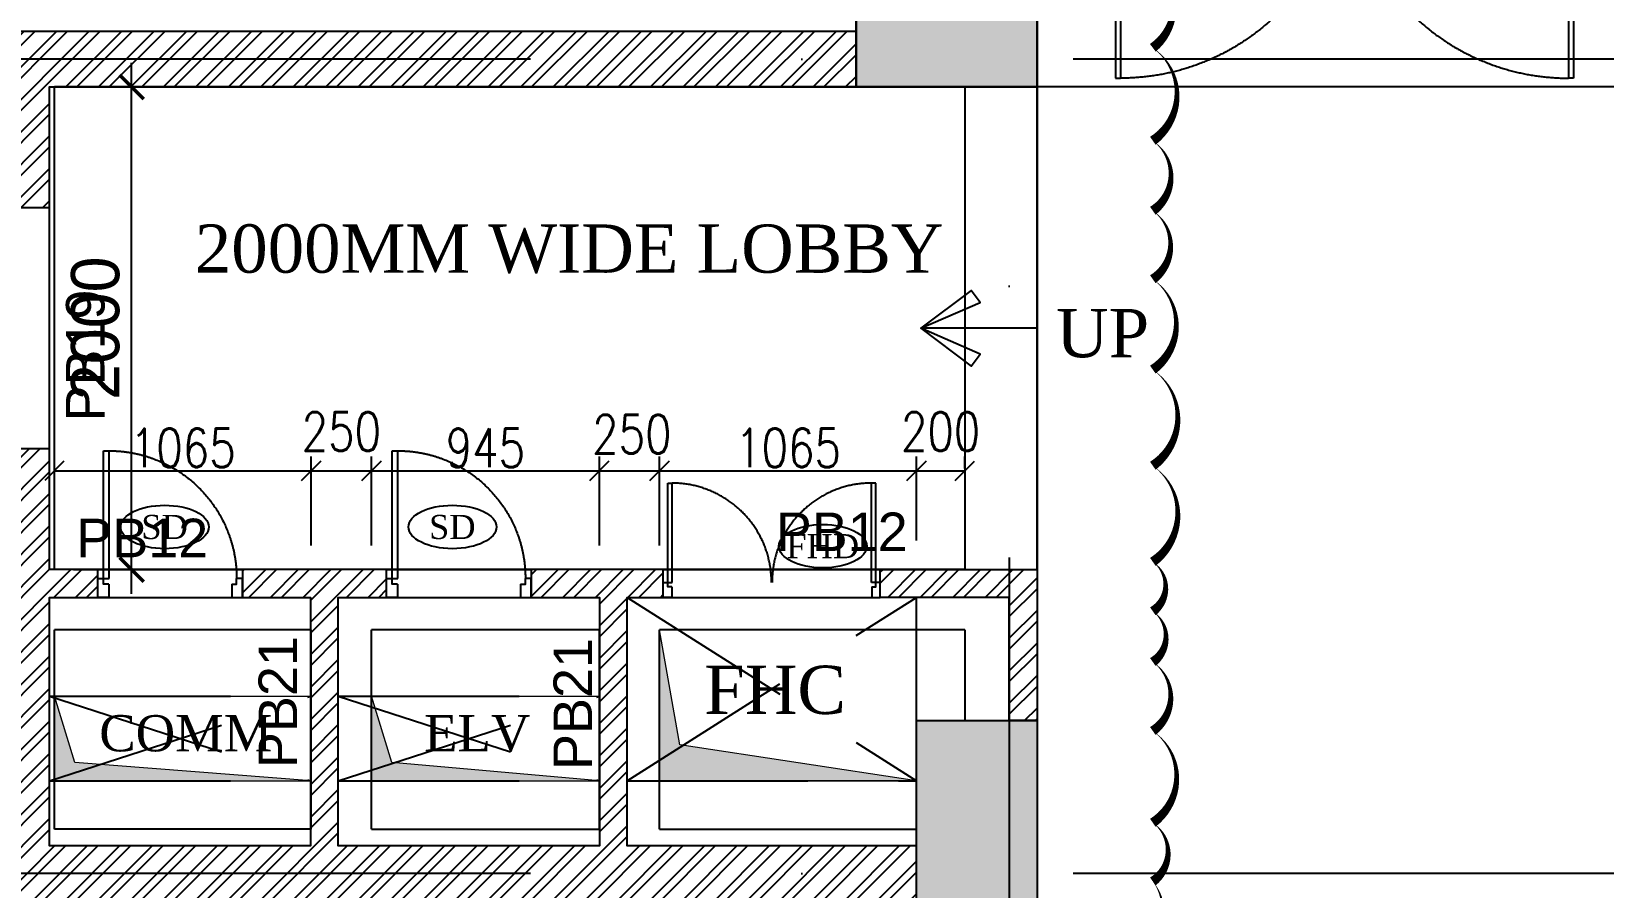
# Model space of a CAD drawing. Header units: millimetres. Extents: x 423806 to 486881, y 1786979 to 1831529.
# Drawn here: x 435061 to 441580, y 1807860 to 1811408 of the extents above; entities that cross this region are included whole.
import ezdxf

# ---------------------------------------------------------------- set-up
doc = ezdxf.new("R2010")
doc.units = ezdxf.units.MM
doc.header["$LTSCALE"] = 150
doc.header["$PDSIZE"] = 0.01
for name, pattern in [('240122--R0_INST_ FLOOR PLANS XREF$0$HIDDEN', [0.375, 0.25, -0.125]), ('DASHDOT', [1, 0.5, -0.25, 0, -0.25]), ('DASHDOTX2', [2, 1, -0.5, 0, -0.5]), ('HIDDEN', [0.375, 0.25, -0.125])]:
    doc.linetypes.add(name, pattern=pattern)
doc.layers.get('0').update_dxf_attribs({"lineweight": 13})
for name, color, linetype in [('AD-COLUMNS', 41, 'Continuous'), ('AD-D&W TAG', 4, 'Continuous'), ('AD-DIM_CHECK', 7, 'Continuous'), ('AD-DOORS', 3, 'Continuous'), ('AD-GLASS', 140, 'Continuous'), ('AD-GRID', 251, 'DASHDOTX2'), ('AD-HATCH_LIGHT', 8, 'Continuous'), ('AD-SILL', 252, 'Continuous'), ('AD-STAIRCASE', 1, 'Continuous'), ('AD-WALL', 7, 'Continuous'), ('AD-WALL HATCH', 252, 'Continuous'), ('PLINES', 4, 'Continuous'), ('Revisions', 2, 'Continuous')]:
    doc.layers.add(name, color=color, linetype=linetype)
for name, color, linetype, lineweight in [('AD-REFERENCE LINE', 253, 'Continuous', 25), ('AD-TEXT', 7, 'Continuous', 25), ('BEAMS', 53, 'Continuous', 25), ('COL', 141, 'Continuous', 25), ('DIM', 7, 'Continuous', 13), ('filling', 254, 'Continuous', 0), ('GRID', 8, 'DASHDOT', 9), ('OPEN', 8, 'Continuous', 5), ('TEXT', 7, 'Continuous', 13)]:
    doc.layers.add(name, color=color, linetype=linetype, lineweight=lineweight)
doc.styles.add('240122--R0_INST_ FLOOR PLANS XREF$0$Scale M 200', font='times.ttf', dxfattribs={"height": 200})
doc.styles.add('Arial', font='arial.ttf')
doc.styles.add('RS', font='romans.shx', dxfattribs={"width": 0.8})
doc.dimstyles.new('D100', dxfattribs={"dimtxt": 160, "dimasz": 80, "dimexe": 60, "dimexo": 50, "dimgap": 15, "dimtad": 1, "dimdec": 0, "dimzin": 0, "dimdsep": 46, "dimtxsty": 'RS', "dimblk": 'OBLIQUE', "dimcen": 1, "dimclrd": 33, "dimclre": 33, "dimclrt": 7, "dimadec": 0, "dimazin": 0, "dimtfac": 1, "dimtdec": 0, "dimtmove": 2, "dimatfit": 3, "dimfxl": 125, "dimtolj": 1, "dimtzin": 0, "dimarcsym": 1})
doc.dimstyles.new('Scale 100', dxfattribs={"dimtxt": 200, "dimasz": 100, "dimexe": 100, "dimexo": 100, "dimgap": 50, "dimtad": 1, "dimdec": 0, "dimrnd": 5, "dimzin": 0, "dimdsep": 46, "dimtxsty": 'Standard', "dimblk": 'ARCHTICK', "dimcen": 0, "dimdle": 100, "dimclrd": 252, "dimclre": 252, "dimclrt": 256, "dimadec": 0, "dimazin": 0, "dimtfac": 1, "dimtdec": 0, "dimtofl": 0, "dimtmove": 1, "dimatfit": 3, "dimfxl": 0.18, "dimtolj": 1, "dimtzin": 0, "dimarcsym": 0})

# ---------------------------------------------------------------- blocks, each defined once
blk = doc.blocks.new('_Oblique')
at = {"color": 0, "linetype": 'ByBlock', "lineweight": -2}
blk.add_line((-0.5, -0.5), (0.5, 0.5), dxfattribs=at)
blk = doc.blocks.new('*D142')
at = {"layer": 'Defpoints', "color": 0, "transparency": 16777216}
for p in [(436221.1, 1809587.2), (436221.1, 1809227.9), (435156.1, 1809177.9)]:
    blk.add_point(p, dxfattribs=at)
at = {"layer": 'DIM', "color": 33, "lineweight": -2, "transparency": 16777216}
for p, q in [((435156.1, 1809227.9), (435156.1, 1809647.2)), ((436221.1, 1809277.9), (436221.1, 1809647.2)), ((435156.1, 1809587.2), (436221.1, 1809587.2))]:
    blk.add_line(p, q, dxfattribs=at)
at = {"layer": 'DIM', "color": 33, "lineweight": -2, "transparency": 16777216, "xscale": 80, "yscale": 80, "zscale": 80, "rotation": 180}
blk.add_blockref('_Oblique', (435156.1, 1809587.2), dxfattribs=at)
at = {"layer": 'DIM', "color": 33, "lineweight": -2, "transparency": 16777216, "xscale": 80, "yscale": 80, "zscale": 80}
blk.add_blockref('_Oblique', (436221.1, 1809587.2), dxfattribs=at)
at = {"layer": 'DIM', "color": 7, "transparency": 16777216, "insert": (435688.6, 1809682.2), "char_height": 160, "attachment_point": 5, "style": 'RS'}
blk.add_mtext('\\A1;1065', dxfattribs=at)
blk = doc.blocks.new('*D143')
at = {"layer": 'Defpoints', "color": 0, "transparency": 16777216}
for p in [(436471.1, 1809587.2), (436221.1, 1809227.9), (436471.1, 1809227.9)]:
    blk.add_point(p, dxfattribs=at)
at = {"layer": 'DIM', "color": 33, "lineweight": -2, "transparency": 16777216}
for p, q in [((436221.1, 1809277.9), (436221.1, 1809647.2)), ((436471.1, 1809277.9), (436471.1, 1809647.2)), ((436221.1, 1809587.2), (436471.1, 1809587.2))]:
    blk.add_line(p, q, dxfattribs=at)
at = {"layer": 'DIM', "color": 33, "lineweight": -2, "transparency": 16777216, "xscale": 80, "yscale": 80, "zscale": 80, "rotation": 180}
blk.add_blockref('_Oblique', (436221.1, 1809587.2), dxfattribs=at)
at = {"layer": 'DIM', "color": 33, "lineweight": -2, "transparency": 16777216, "xscale": 80, "yscale": 80, "zscale": 80}
blk.add_blockref('_Oblique', (436471.1, 1809587.2), dxfattribs=at)
at = {"layer": 'DIM', "color": 7, "transparency": 16777216, "insert": (436346.1, 1809749.7), "char_height": 160, "attachment_point": 5, "style": 'RS'}
blk.add_mtext('\\A1;250', dxfattribs=at)
blk = doc.blocks.new('*D144')
at = {"layer": 'Defpoints', "color": 0, "transparency": 16777216}
for p in [(437416.1, 1809587.2), (436471.1, 1809227.9), (437416.1, 1809227.9)]:
    blk.add_point(p, dxfattribs=at)
at = {"layer": 'DIM', "color": 33, "lineweight": -2, "transparency": 16777216}
for p, q in [((436471.1, 1809277.9), (436471.1, 1809647.2)), ((437416.1, 1809277.9), (437416.1, 1809647.2)), ((436471.1, 1809587.2), (437416.1, 1809587.2))]:
    blk.add_line(p, q, dxfattribs=at)
at = {"layer": 'DIM', "color": 33, "lineweight": -2, "transparency": 16777216, "xscale": 80, "yscale": 80, "zscale": 80, "rotation": 180}
blk.add_blockref('_Oblique', (436471.1, 1809587.2), dxfattribs=at)
at = {"layer": 'DIM', "color": 33, "lineweight": -2, "transparency": 16777216, "xscale": 80, "yscale": 80, "zscale": 80}
blk.add_blockref('_Oblique', (437416.1, 1809587.2), dxfattribs=at)
at = {"layer": 'DIM', "color": 7, "transparency": 16777216, "insert": (436943.6, 1809682.2), "char_height": 160, "attachment_point": 5, "style": 'RS'}
blk.add_mtext('\\A1;945', dxfattribs=at)
blk = doc.blocks.new('*D145')
at = {"layer": 'Defpoints', "color": 0, "transparency": 16777216}
for p in [(437666.1, 1809587.2), (437416.1, 1809227.9), (437666.1, 1809227.9)]:
    blk.add_point(p, dxfattribs=at)
at = {"layer": 'DIM', "color": 33, "lineweight": -2, "transparency": 16777216}
for p, q in [((437416.1, 1809277.9), (437416.1, 1809647.2)), ((437666.1, 1809277.9), (437666.1, 1809647.2)), ((437416.1, 1809587.2), (437666.1, 1809587.2))]:
    blk.add_line(p, q, dxfattribs=at)
at = {"layer": 'DIM', "color": 33, "lineweight": -2, "transparency": 16777216, "xscale": 80, "yscale": 80, "zscale": 80, "rotation": 180}
blk.add_blockref('_Oblique', (437416.1, 1809587.2), dxfattribs=at)
at = {"layer": 'DIM', "color": 33, "lineweight": -2, "transparency": 16777216, "xscale": 80, "yscale": 80, "zscale": 80}
blk.add_blockref('_Oblique', (437666.1, 1809587.2), dxfattribs=at)
at = {"layer": 'DIM', "color": 7, "transparency": 16777216, "insert": (437550.8, 1809739), "char_height": 160, "attachment_point": 5, "style": 'RS'}
blk.add_mtext('\\A1;250', dxfattribs=at)
blk = doc.blocks.new('*D146')
at = {"layer": 'Defpoints', "color": 0, "transparency": 16777216}
for p in [(438731.1, 1809587.2), (437666.1, 1809227.9), (438731.1, 1809248.2)]:
    blk.add_point(p, dxfattribs=at)
at = {"layer": 'DIM', "color": 33, "lineweight": -2, "transparency": 16777216}
for p, q in [((437666.1, 1809277.9), (437666.1, 1809647.2)), ((438731.1, 1809298.2), (438731.1, 1809647.2)), ((437666.1, 1809587.2), (438731.1, 1809587.2))]:
    blk.add_line(p, q, dxfattribs=at)
at = {"layer": 'DIM', "color": 33, "lineweight": -2, "transparency": 16777216, "xscale": 80, "yscale": 80, "zscale": 80, "rotation": 180}
blk.add_blockref('_Oblique', (437666.1, 1809587.2), dxfattribs=at)
at = {"layer": 'DIM', "color": 33, "lineweight": -2, "transparency": 16777216, "xscale": 80, "yscale": 80, "zscale": 80}
blk.add_blockref('_Oblique', (438731.1, 1809587.2), dxfattribs=at)
at = {"layer": 'DIM', "color": 7, "transparency": 16777216, "insert": (438198.6, 1809682.2), "char_height": 160, "attachment_point": 5, "style": 'RS'}
blk.add_mtext('\\A1;1065', dxfattribs=at)
blk = doc.blocks.new('A$Ce04e376f')
at = {"layer": 'filling'}
h = blk.add_hatch(color=254, dxfattribs=at)
h.dxf.hatch_style = 1
h.paths.add_polyline_path([(16675, -29250), (16675, -30000), (16075, -30000), (16075, -29250)])
h.paths.add_polyline_path([(19500.2, -29250), (20000.2, -29250), (20000.2, -30000), (19500.2, -30000)])
h.paths.add_polyline_path([(0, -29250), (500, -29250), (500, -30000), (0, -30000)])
h.paths.add_polyline_path([(15975, -19500), (16575, -19500), (16575, -20250), (15975, -20250)])
h.paths.add_polyline_path([(19500, -19500), (20000, -19500), (20000, -20250), (19500, -20250)])
h.paths.add_polyline_path([(6600, -15675), (7100, -15675), (7100, -16425), (6600, -16425)])
h.paths.add_polyline_path([(6350, -13050), (6350, -12550), (7100, -12550), (7100, -13050)])
h.paths.add_polyline_path([(10625, -13050), (10625, -12550), (11375, -12550), (11375, -13050)])
h.paths.add_polyline_path([(16075, -12300), (16575, -12300), (16575, -13050), (16075, -13050)])
h.paths.add_polyline_path([(19500, -12300), (20000, -12300), (20000, -13050), (19500, -13050)])
h.paths.add_polyline_path([(0, -6500), (500, -6500), (500, -7250), (0, -7250)])
h.paths.add_polyline_path([(6600, -6500), (7100, -6500), (7100, -7250), (6600, -7250)])
h.paths.add_polyline_path([(10625, -6500.4), (11375, -6500.4), (11375, -7250.4), (10625, -7250.4)])
h.paths.add_polyline_path([(19250, -6500), (20000, -6500), (20000, -7250), (19250, -7250)])
h.paths.add_polyline_path([(16020, -750), (16020, 0), (16770, 0), (16770, -750)])
h.paths.add_polyline_path([(19250, -500), (19250, 0), (20000, 0), (20000, -500)])
h.paths.add_polyline_path([(10625, -500.4), (10625, -0.4), (11375, -0.4), (11375, -500.4)])
h.paths.add_polyline_path([(6350.2, -500), (6350.2, 0), (7100.2, 0), (7100.2, -500)])
at = {"layer": 'COL'}
for points in [[(6350, -13050), (6350, -12550), (7100, -12550), (7100, -13050), (6350, -13050)], [(6600, -15675), (7100, -15675), (7100, -16425), (6600, -16425), (6600, -15675)]]:
    blk.add_lwpolyline(points, dxfattribs=at)
blk = doc.blocks.new('*D275')
at = {"layer": 'Defpoints', "color": 0, "transparency": 16777216}
for p in [(438931.2, 1809587.2), (438931.2, 1809547.2), (438731.1, 1809505)]:
    blk.add_point(p, dxfattribs=at)
at = {"layer": 'DIM', "color": 33, "lineweight": -2, "transparency": 16777216}
for p, q in [((438731.1, 1809555), (438731.1, 1809647.2)), ((438931.2, 1809597.2), (438931.2, 1809647.2)), ((438731.1, 1809587.2), (438931.2, 1809587.2))]:
    blk.add_line(p, q, dxfattribs=at)
at = {"layer": 'DIM', "color": 33, "lineweight": -2, "transparency": 16777216, "xscale": 80, "yscale": 80, "zscale": 80, "rotation": 180}
blk.add_blockref('_Oblique', (438731.1, 1809587.2), dxfattribs=at)
at = {"layer": 'DIM', "color": 33, "lineweight": -2, "transparency": 16777216, "xscale": 80, "yscale": 80, "zscale": 80}
blk.add_blockref('_Oblique', (438931.2, 1809587.2), dxfattribs=at)
at = {"layer": 'DIM', "color": 7, "transparency": 16777216, "insert": (438831.2, 1809749.7), "char_height": 160, "attachment_point": 5, "style": 'RS'}
blk.add_mtext('\\A1;200', dxfattribs=at)
blk = doc.blocks.new('_ArchTick')
at = {"color": 0, "linetype": 'ByBlock', "const_width": 0.15}
blk.add_lwpolyline([(-0.5, -0.5), (0.5, 0.5)], dxfattribs=at)
blk = doc.blocks.new('*D334')
at = {"layer": 'AD-DIM_CHECK', "color": 252, "lineweight": -2, "transparency": 16777216}
for p, q in [((435476.7, 1809077.9), (435476.7, 1811277.9)), ((435236.1, 1811177.9), (435576.7, 1811177.9)), ((435236.1, 1809177.9), (435576.7, 1809177.9))]:
    blk.add_line(p, q, dxfattribs=at)
at = {"layer": 'Defpoints', "color": 0, "transparency": 16777216}
for p in [(435136.1, 1811177.9), (435476.7, 1811177.9), (435136.1, 1809177.9)]:
    blk.add_point(p, dxfattribs=at)
at = {"layer": 'AD-DIM_CHECK', "color": 252, "lineweight": -2, "transparency": 16777216, "xscale": 100, "yscale": 100, "zscale": 100}
for p, rotation in [((435476.7, 1811177.9), 90), ((435476.7, 1809177.9), 270)]:
    blk.add_blockref('_ArchTick', p, dxfattribs=dict(at, rotation=rotation))
at = {"layer": 'AD-DIM_CHECK', "transparency": 16777216, "insert": (435326.7, 1810177.9), "char_height": 200, "attachment_point": 5, "rotation": 90}
blk.add_mtext('\\A1;2000', dxfattribs=at)
blk = doc.blocks.new('A$C46e40b4a')
at = {"layer": 'AD-GLASS'}
for p, q in [((0, 0), (0, 928.5)), ((0, 928.5), (21.5, 928.5)), ((21.5, 0), (21.5, 928.5)), ((0, 0), (21.5, 0))]:
    blk.add_line(p, q, dxfattribs=at)
at = {"layer": 'AD-GLASS', "linetype": '240122--R0_INST_ FLOOR PLANS XREF$0$HIDDEN', "ltscale": 450}
blk.add_arc((21.5, 0), 928.5, 0, 90.00868, dxfattribs=at)
blk = doc.blocks.new('A$C35c67b2a')
at = {"layer": 'AD-SILL'}
for points in [[(0, 0), (50, 0), (50, 115), (0, 115)], [(2000, 0), (1950, 0), (1950, 115), (2000, 115)]]:
    blk.add_lwpolyline(points, close=True, dxfattribs=at)
blk.add_blockref('A$C46e40b4a', (50, 0))
at = {"xscale": -1}
blk.add_blockref('A$C46e40b4a', (1950, 0), dxfattribs=at)
blk = doc.blocks.new('A$C891cd8af')
at = {"layer": 'AD-DOORS'}
for p, q in [((-47.3, 78.7), (-47.3, 607.3)), ((-23.6, 607.3), (-47.3, 607.3)), ((-23.6, 55.1), (-23.6, 607.3)), ((-23.6, 78.7), (-47.3, 78.7))]:
    blk.add_line(p, q, dxfattribs=at)
for points in [[(-600, 78.7), (-575.8, 78.7)], [(-556.1, 55.1), (-556.1, 0), (-600, 0), (-600, 78.7)], [(-556.1, 55.1), (-575.8, 55.1), (-575.8, 78.7)], [(-45.3, 55.1), (-45.3, 0), (0, 0), (0, 78.7)], [(-45.3, 55.1), (-23.6, 55.1), (-23.6, 78.7)], [(0, 78.7), (-23.6, 78.7)]]:
    blk.add_lwpolyline(points, dxfattribs=at)
at = {"layer": 'AD-DOORS', "linetype": '240122--R0_INST_ FLOOR PLANS XREF$0$HIDDEN', "ltscale": 350}
blk.add_arc((-47.3, 78.7), 528.5, 90, 180, dxfattribs=at)
blk = doc.blocks.new('A$Cb7150baa')
at = {"layer": 'AD-DOORS'}
for p, q in [((18.4, 43), (18.4, 473.4)), ((18.4, 473.4), (36.8, 473.4)), ((36.8, 61.4), (36.8, 473.4)), ((863.2, 61.4), (863.2, 473.4)), ((881.6, 473.4), (863.2, 473.4)), ((881.6, 43), (881.6, 473.4)), ((18.4, 61.4), (36.8, 61.4)), ((881.6, 61.4), (863.2, 61.4))]:
    blk.add_line(p, q, dxfattribs=at)
for points in [[(0, 61.4), (18.4, 61.4)], [(35.3, 43), (35.3, 0), (0, 0), (0, 61.4)], [(35.3, 43), (18.4, 43), (18.4, 61.4)], [(864.7, 43), (864.7, 0), (900, 0), (900, 61.4)], [(864.7, 43), (881.6, 43), (881.6, 61.4)], [(900, 61.4), (881.6, 61.4)]]:
    blk.add_lwpolyline(points, dxfattribs=at)
at = {"layer": 'AD-DOORS', "linetype": '240122--R0_INST_ FLOOR PLANS XREF$0$HIDDEN', "ltscale": 350}
for centre, start, end in [((36.8, 61.4), 360, 90), ((863.2, 61.4), 90, 180)]:
    blk.add_arc(centre, 412, start, end, dxfattribs=at)
blk = doc.blocks.new('A$Ca6bcd520')
at = {"layer": 'AD-D&W TAG'}
blk.add_ellipse((0, 0), major_axis=(-182.5, 0), ratio=0.493341, dxfattribs=at)
at = {"layer": 'AD-D&W TAG', "transparency": 33554687, "insert": (-135.6, 50.1), "char_height": 100, "width": 270.07, "attachment_point": 1, "style": '240122--R0_INST_ FLOOR PLANS XREF$0$Scale M 200'}
blk.add_mtext('\\A1;\\pxqc;SD', dxfattribs=at)
blk = doc.blocks.new('A$C89c1ef49')
at = {"layer": 'AD-D&W TAG'}
blk.add_ellipse((0, 0), major_axis=(-182.5, 0), ratio=0.493341, dxfattribs=at)
at = {"layer": 'AD-D&W TAG', "transparency": 33554687, "insert": (-135.6, 50.1), "char_height": 100, "width": 270.07, "attachment_point": 1, "style": '240122--R0_INST_ FLOOR PLANS XREF$0$Scale M 200'}
blk.add_mtext('\\A1;\\pxqc;FHD', dxfattribs=at)

msp = doc.modelspace()

# ---------------------------------------------------------------- hatches: boundary and pattern name
at = {"layer": 'AD-HATCH_LIGHT'}
h = msp.add_hatch(color=256, dxfattribs=at)
h.dxf.hatch_style = 1
h.paths.add_polyline_path([(438481.1, 1811677.9), (438481.1, 1811177.9), (439231.1, 1811177.9), (439231.1, 1811677.9)])
h = msp.add_hatch(color=256, dxfattribs=at)
h.dxf.hatch_style = 1
h.paths.add_polyline_path([(438731.1, 1808552.9), (439231.1, 1808552.9), (439231.1, 1807802.9), (438731.1, 1807802.9)])
at = {"layer": 'AD-WALL HATCH', "transparency": 33554687}
h = msp.add_hatch(dxfattribs=at)
h.set_pattern_fill('ANSI32', color=256, scale=10)
h.set_pattern_definition([(45, (415131.13, 1744227.9), (-67.35192, 67.35192), []), (45, (415176.03, 1744227.9), (-67.35192, 67.35192), [])])
h.paths.add_polyline_path([(451901.1, 1795527.9), (452131.1, 1795527.9), (452131.1, 1794977.9), (451291.8, 1794977.9), (451291.8, 1795207.9), (451901.1, 1795207.9)])
h.paths.add_polyline_path([(448321.1, 1811927.9), (448321.1, 1816977.9), (448206.1, 1816977.9), (448206.1, 1811927.9)])
h.paths.add_polyline_path([(439001.1, 1811677.9), (439231.1, 1811677.9), (439231.1, 1812027.9), (439506.1, 1812027.9), (439506.1, 1812257.9), (439001.1, 1812257.9)])
h.paths.add_polyline_path([(439001.1, 1823727.9), (439001.1, 1819327.9), (442501.1, 1819327.9), (442501.1, 1820182.9), (442271.1, 1820182.9), (442271.1, 1819557.9), (441071.1, 1819557.9), (441071.1, 1820157.9), (440956.1, 1820157.9), (440956.1, 1819557.9), (439231.1, 1819557.9), (439231.1, 1823727.9)])
h.paths.add_polyline_path([(441471.1, 1823997.9), (439831.3, 1823997.9), (439831.3, 1824227.9), (441471.1, 1824227.9)])
h.paths.add_polyline_path([(448706.1, 1799227.9), (448906.1, 1799227.9), (448906.1, 1799342.9), (448706.1, 1799342.9), (448706.1, 1802177.9), (448591.1, 1802177.9), (448591.1, 1794977.9), (449291.8, 1794977.9), (449291.8, 1795207.9), (448706.1, 1795207.9)])
h.paths.add_polyline_path([(452131.1, 1798527.9), (452131.1, 1803977.9), (451901.1, 1803977.9), (451901.1, 1799342.9), (450906.1, 1799342.9), (450906.1, 1799227.9), (451901.1, 1799227.9), (451901.1, 1798527.9)])
h.paths.add_polyline_path([(451901.1, 1811177.9), (452131.1, 1811177.9), (452131.1, 1810427.9), (451901.1, 1810427.9)])
h.paths.add_polyline_path([(451901.1, 1814372.9), (452131.1, 1814372.9), (452131.1, 1815397.9), (451901.1, 1815397.9)])
h.paths.add_polyline_path([(438581.1, 1809177.9), (439231.1, 1809177.9), (439231.1, 1808552.9), (439116.1, 1808552.9), (439116.1, 1809062.9), (438581.1, 1809062.9)])
h.paths.add_polyline_path([(446146.1, 1820752.9), (446146.1, 1819557.9), (446296.1, 1819557.9), (446296.1, 1819327.9), (446031.1, 1819327.9), (446031.1, 1820752.9), (445731.1, 1820752.9), (445731.1, 1820867.9), (446431.1, 1820867.9), (446431.1, 1821767.9), (444931.1, 1821767.9), (444931.1, 1820752.9), (444701.1, 1820752.9), (444701.1, 1821367.9), (444551.1, 1821367.9), (444551.1, 1821597.9), (444701.1, 1821597.9), (444701.1, 1823997.9), (444403.6, 1823997.9), (444403.6, 1824227.9), (446951.1, 1824227.9), (446951.1, 1823997.9), (444931.1, 1823997.9), (444931.1, 1821882.9), (446546.1, 1821882.9), (446546.1, 1820752.9)])
h.paths.add_polyline_path([(451901.1, 1812872.9), (452131.1, 1812872.9), (452131.1, 1811927.9), (451901.1, 1811927.9)])
h.paths.add_polyline_path([(448706.1, 1804727.9), (448906.1, 1804727.9), (448906.1, 1804497.9), (448706.1, 1804497.9)])
h.paths.add_polyline_path([(442871.1, 1801232.9), (442871.1, 1796107.9), (442756.1, 1796107.9), (442756.1, 1801232.9)])
h.paths.add_polyline_path([(450106.1, 1804497.9), (451631.1, 1804497.9), (451631.1, 1804727.9), (451231.1, 1804727.9), (451231.1, 1805065.4), (451001.1, 1805065.4), (451001.1, 1804727.9), (450106.1, 1804727.9)])
h.paths.add_polyline_path([(451901.1, 1809227.9), (452131.1, 1809227.9), (452131.1, 1807802.9), (451231.1, 1807802.9), (451231.1, 1807465.4), (451001.1, 1807465.4), (451001.1, 1808032.9), (451901.1, 1808032.9)])
h.paths.add_polyline_path([(436326.1, 1802997.9), (436326.1, 1803097.9), (436556.1, 1803097.9), (436556.1, 1802512.9), (436326.1, 1802512.9), (436326.1, 1802882.9), (432361.1, 1802882.9), (432361.1, 1800247.9), (432131.1, 1800247.9), (432131.1, 1803227.9), (432361.1, 1803227.9), (432361.1, 1802997.9), (434945.2, 1802997.9), (434945.2, 1803097.9), (435175.2, 1803097.9), (435175.2, 1802997.9)])
h.paths.add_polyline_path([(436326.1, 1794607.9), (436556.1, 1794607.9), (436556.1, 1794457.9), (436326.1, 1794457.9)])
h.paths.add_polyline_path([(448591.1, 1803977.9), (448706.1, 1803977.9), (448706.1, 1803377.9), (448591.1, 1803377.9)])
h.paths.add_polyline_path([(432131.1, 1807802.9), (432361.1, 1807802.9), (432361.1, 1806865.4), (432131.1, 1806865.4)])
h.paths.add_polyline_path([(443506.1, 1817727.9), (443706.1, 1817727.9), (443706.1, 1817497.9), (443506.1, 1817497.9)])
h.paths.add_polyline_path([(447296.1, 1819327.9), (448671.1, 1819327.9), (448671.1, 1818877.9), (448901.1, 1818877.9), (448901.1, 1823477.9), (448671.1, 1823477.9), (448671.1, 1821417.9), (447901.1, 1821417.9), (447901.1, 1821302.9), (448671.1, 1821302.9), (448671.1, 1819442.9), (447296.1, 1819442.9)])
h.paths.add_polyline_path([(443506.1, 1804727.9), (448106.1, 1804727.9), (448106.1, 1804612.9), (443506.1, 1804612.9)])
h.paths.add_polyline_path([(439231.1, 1804727.9), (442756.1, 1804727.9), (442756.1, 1804612.9), (439231.1, 1804612.9)])
h.paths.add_polyline_path([(445606.1, 1794457.9), (448206.1, 1794457.9), (448206.1, 1794227.9), (445606.1, 1794227.9)])
h.paths.add_polyline_path([(441306.1, 1794457.9), (442756.1, 1794457.9), (442756.1, 1794227.9), (441306.1, 1794227.9)])
h.paths.add_polyline_path([(438381.3, 1794457.9), (438481.3, 1794457.9), (438481.3, 1794227.9), (438381.3, 1794227.9)])
h.paths.add_polyline_path([(432131.1, 1796227.9), (432361.1, 1796227.9), (432361.1, 1794977.9), (432131.1, 1794977.9)])
h.paths.add_polyline_path([(432131.1, 1803827.9), (432361.1, 1803827.9), (432361.1, 1803977.9), (432131.1, 1803977.9)])
h.paths.add_polyline_path([(432131.1, 1805665.4), (432361.1, 1805665.4), (432361.1, 1804727.9), (432131.1, 1804727.9)])
h.paths.add_polyline_path([(451901.1, 1817727.9), (452131.1, 1817727.9), (452131.1, 1817877.9), (451901.1, 1817877.9)])
h.paths.add_polyline_path([(448901.1, 1817727.9), (448901.1, 1817497.9), (450316.1, 1817497.9), (450316.1, 1816747.9), (451901.1, 1816747.9), (451901.1, 1816597.9), (452131.1, 1816597.9), (452131.1, 1816977.9), (451901.1, 1816977.9), (451901.1, 1816862.9), (450431.1, 1816862.9), (450431.1, 1817497.9), (450481.1, 1817497.9), (450481.1, 1817727.9)])
h.paths.add_polyline_path([(448901.1, 1817727.9), (448901.1, 1817877.9), (448671.1, 1817877.9), (448671.1, 1817727.9)])
h.paths.add_polyline_path([(443503.7, 1811407.9), (448206.1, 1811407.9), (448206.1, 1811177.9), (443503.7, 1811177.9)])
h.paths.add_polyline_path([(448706.1, 1811407.9), (451631.1, 1811407.9), (451631.1, 1811177.9), (448706.1, 1811177.9)])
h.paths.add_polyline_path([(445206.1, 1817497.9), (448151.1, 1817497.9), (448151.1, 1817727.9), (445206.1, 1817727.9)])
h.paths.add_polyline_path([(448901.1, 1824227.9), (449541.1, 1824227.9), (449541.1, 1823997.9), (448901.1, 1823997.9)])
h.paths.add_polyline_path([(450741.1, 1823997.9), (451381.1, 1823997.9), (451381.1, 1824227.9), (450741.1, 1824227.9)])
h.paths.add_polyline_path([(452131.1, 1818877.9), (452131.1, 1823727.9), (451901.1, 1823727.9), (451901.1, 1818877.9)])
h.paths.add_polyline_path([(443803.6, 1824227.9), (443506.1, 1824227.9), (443506.1, 1823997.9), (443803.6, 1823997.9)])
h.paths.add_polyline_path([(442271.1, 1823997.9), (442071.1, 1823997.9), (442071.1, 1824227.9), (442756.1, 1824227.9), (442756.1, 1823997.9), (442501.1, 1823997.9), (442501.1, 1821597.9), (443351.1, 1821597.9), (443351.1, 1821482.9), (442501.1, 1821482.9), (442501.1, 1821182.9), (442271.1, 1821182.9)])
h.paths.add_polyline_path([(434181.3, 1794457.9), (432631.1, 1794457.9), (432631.1, 1794227.9), (434181.3, 1794227.9)])
h.paths.add_polyline_path([(432131.1, 1799047.9), (432361.1, 1799047.9), (432361.1, 1797727.9), (432131.1, 1797727.9)])
h.paths.add_polyline_path([(432631.1, 1824227.9), (434031.1, 1824227.9), (434031.1, 1823997.9), (432631.1, 1823997.9)])
h.paths.add_polyline_path([(439231.1, 1794227.9), (439231.1, 1794457.9), (439506.1, 1794457.9), (439506.1, 1794227.9)])
h.paths.add_polyline_path([(436581.3, 1794227.9), (436581.3, 1794457.9), (435981.3, 1794457.9), (435981.3, 1794227.9)])
h.paths.add_polyline_path([(443256.1, 1794227.9), (443806.1, 1794227.9), (443806.1, 1794457.9), (443256.1, 1794457.9)])
h.paths.add_polyline_path([(436556.1, 1801012.9), (436556.1, 1796107.9), (436441.1, 1796107.9), (436441.1, 1801012.9)])
h.paths.add_polyline_path([(441781.1, 1817727.9), (441781.1, 1812257.9), (441506.1, 1812257.9), (441506.1, 1812027.9), (441781.1, 1812027.9), (441781.1, 1811177.9), (442753.7, 1811177.9), (442753.7, 1811407.9), (442011.1, 1811407.9), (442011.1, 1817497.9), (442756.1, 1817497.9), (442756.1, 1817727.9)])
h.paths.add_polyline_path([(435175.2, 1804497.9), (436441.1, 1804497.9), (436441.1, 1803897.9), (436556.1, 1803897.9), (436556.1, 1804497.9), (438481.3, 1804497.9), (438481.3, 1804727.9), (432881.1, 1804727.9), (432881.1, 1804497.9), (435060.2, 1804497.9), (435060.2, 1803897.9), (435175.2, 1803897.9)])
h.paths.add_polyline_path([(435136.1, 1810677.9), (435136.1, 1811177.9), (438481.1, 1811177.9), (438481.1, 1811407.9), (432881.1, 1811407.9), (432881.1, 1811177.9), (434906.1, 1811177.9), (434906.1, 1810677.9)])
h.paths.add_polyline_path([(432581.1, 1808302.9), (432811.1, 1808302.9), (432811.1, 1811177.9), (432581.1, 1811177.9)])
h.paths.add_polyline_path([(437133.6, 1809062.9), (437416.1, 1809062.9), (437416.1, 1808032.9), (436333.6, 1808032.9), (436333.6, 1809062.9), (436533.6, 1809062.9), (436533.6, 1809177.9), (435936.1, 1809177.9), (435936.1, 1809062.9), (436218.6, 1809062.9), (436218.6, 1808032.9), (435136.1, 1808032.9), (435136.1, 1809062.9), (435336.1, 1809062.9), (435336.1, 1809177.9), (435136.1, 1809177.9), (435136.1, 1809677.9), (434906.1, 1809677.9), (434906.1, 1808032.9), (432881.1, 1808032.9), (432881.1, 1807802.9), (438731.1, 1807802.9), (438731.1, 1808032.9), (437531.1, 1808032.9), (437531.1, 1809062.9), (437681.1, 1809062.9), (437681.1, 1809177.9), (437133.6, 1809177.9)])
at = {"layer": 'OPEN'}
h = msp.add_hatch(color=254, dxfattribs=at)
h.dxf.hatch_style = 1
h.paths.add_polyline_path([(437666.1, 1808927.9), (437666.1, 1808302.9), (438731.1, 1808302.9), (437750.4, 1808451.6)])
h = msp.add_hatch(color=254, dxfattribs=at)
h.dxf.hatch_style = 1
h.paths.add_polyline_path([(435156.1, 1808652.9), (435156.1, 1808302.9), (436221.1, 1808302.9), (435240.4, 1808378)])
h = msp.add_hatch(color=254, dxfattribs=at)
h.dxf.hatch_style = 1
h.paths.add_polyline_path([(436471.1, 1808652.9), (436471.1, 1808302.9), (437416.1, 1808302.9), (436555.4, 1808378)])

# ---------------------------------------------------------------- linework, layer by layer
at = {"layer": 'AD-COLUMNS'}
for points in [[(438481.1, 1811677.9), (438481.1, 1811177.9), (439231.1, 1811177.9), (439231.1, 1811677.9), (438481.1, 1811677.9)], [(438731.1, 1808552.9), (439231.1, 1808552.9), (439231.1, 1807802.9), (438731.1, 1807802.9), (438731.1, 1808552.9)]]:
    msp.add_lwpolyline(points, dxfattribs=at)
at = {"layer": 'AD-GRID', "lineweight": 25, "ltscale": 15}
for p, q in [((439116.1, 1827227.9), (439116.1, 1792227.9)), ((455131.3, 1811292.9), (429131.1, 1811292.9)), ((455131.3, 1807917.9), (429131.1, 1807917.9))]:
    msp.add_line(p, q, dxfattribs=at)
at = {"layer": 'AD-REFERENCE LINE', "linetype": 'HIDDEN', "ltscale": 20}
for points in [[(437531.1, 1809062.9), (438731.1, 1808302.9)], [(437531.1, 1808302.9), (438731.1, 1809062.9)], [(438731.1, 1808552.9), (438731.1, 1809062.9)], [(435136.1, 1808652.9), (436218.6, 1808302.9)], [(435136.1, 1808302.9), (436218.6, 1808652.9)], [(435136.1, 1808652.9), (436218.6, 1808652.9)], [(436333.6, 1808652.9), (437416.1, 1808302.9)], [(436333.6, 1808302.9), (437416.1, 1808652.9)], [(436333.6, 1808652.9), (437416.1, 1808652.9)], [(435136.1, 1808302.9), (436218.6, 1808302.9)], [(436333.6, 1808302.9), (437416.1, 1808302.9)], [(437531.1, 1808302.9), (438731.1, 1808302.9)]]:
    msp.add_lwpolyline(points, dxfattribs=at)
at = {"layer": 'AD-SILL'}
msp.add_line((435136.1, 1809677.9), (435136.1, 1810677.9), dxfattribs=at)
for points in [[(435336.1, 1809177.9), (435936.1, 1809177.9)], [(436533.6, 1809177.9), (437133.6, 1809177.9)], [(437681.1, 1809177.9), (438581.1, 1809177.9)], [(435336.1, 1809062.9), (435936.1, 1809062.9)], [(436533.6, 1809062.9), (437133.6, 1809062.9)], [(437681.1, 1809062.9), (438581.1, 1809062.9)]]:
    msp.add_lwpolyline(points, dxfattribs=at)
at = {"layer": 'AD-STAIRCASE'}
msp.add_lwpolyline([(439231.1, 1809177.9), (439231.1, 1811177.9)], dxfattribs=at)
at = {"layer": 'AD-TEXT', "transparency": 33554687}
msp.add_lwpolyline([(439231.1, 1810177.9), (438749.6, 1810177.9), (438957.7, 1810021.2), (438994.8, 1810070.4), (438749.6, 1810177.9), (438994.8, 1810285.4), (438957.7, 1810334.6), (438749.6, 1810177.9)], dxfattribs=at)
at = {"layer": 'AD-WALL'}
for points in [[(435136.1, 1810677.9), (435136.1, 1811177.9), (438481.1, 1811177.9), (438481.1, 1811407.9), (432881.1, 1811407.9), (432881.1, 1811177.9), (434906.1, 1811177.9), (434906.1, 1810677.9)], [(438581.1, 1809177.9), (439231.1, 1809177.9), (439231.1, 1808552.9), (439116.1, 1808552.9), (439116.1, 1809062.9), (438581.1, 1809062.9)]]:
    msp.add_lwpolyline(points, close=True, dxfattribs=at)
for points in [[(437133.6, 1809062.9), (437416.1, 1809062.9), (437416.1, 1808032.9), (436333.6, 1808032.9), (436333.6, 1809062.9), (436533.6, 1809062.9), (436533.6, 1809177.9), (435936.1, 1809177.9), (435936.1, 1809062.9), (436218.6, 1809062.9), (436218.6, 1808032.9), (435136.1, 1808032.9), (435136.1, 1809062.9), (435336.1, 1809062.9), (435336.1, 1809177.9), (435136.1, 1809177.9), (435136.1, 1809677.9), (434906.1, 1809677.9)], [(432881.1, 1807802.9), (438731.1, 1807802.9), (438731.1, 1808032.9), (437531.1, 1808032.9), (437531.1, 1809062.9), (437681.1, 1809062.9), (437681.1, 1809177.9), (437133.6, 1809177.9), (437133.6, 1809062.9)]]:
    msp.add_lwpolyline(points, dxfattribs=at)
at = {"layer": 'BEAMS'}
for p, q in [((438481.1, 1811177.9), (435156.1, 1811177.9)), ((438931.2, 1811177.9), (438931.2, 1809177.9)), ((442756.1, 1811177.9), (439231.1, 1811177.9)), ((439231.2, 1811177.9), (439231.2, 1804727.9)), ((438931.2, 1808927.9), (438931.2, 1808552.9))]:
    msp.add_line(p, q, dxfattribs=at)
at = {"layer": 'BEAMS', "color": 4}
msp.add_line((435156.1, 1808102.9), (435156.1, 1808927.9), dxfattribs=at)
at = {"layer": 'BEAMS', "color": 3}
for p, q in [((436221.1, 1808102.9), (435156.1, 1808102.9)), ((436471.1, 1808102.9), (437416.1, 1808102.9)), ((437666.1, 1808102.9), (438731.1, 1808102.9))]:
    msp.add_line(p, q, dxfattribs=at)
at = {"layer": 'BEAMS', "color": 4}
for points in [[(435156.1, 1809177.9), (435156.1, 1811177.9)], [(438931.2, 1809177.9), (435156.1, 1809177.9)], [(436221.1, 1808927.9), (435156.1, 1808927.9)], [(437416.1, 1808927.9), (436471.1, 1808927.9)], [(438931.2, 1808927.9), (437666.1, 1808927.9)]]:
    msp.add_lwpolyline(points, dxfattribs=at)
at = {"layer": 'BEAMS', "color": 1}
for points in [[(436221.1, 1808102.9), (436221.1, 1808927.9)], [(436471.1, 1808102.9), (436471.1, 1808927.9)], [(437416.1, 1808102.9), (437416.1, 1808927.9)], [(437666.1, 1808102.9), (437666.1, 1808927.9)]]:
    msp.add_lwpolyline(points, dxfattribs=at)
at = {"layer": 'OPEN', "color": 1}
for points in [[(437666.1, 1808927.9), (437666.1, 1808302.9), (438731.1, 1808302.9), (437750.4, 1808451.6), (437666.1, 1808927.9)], [(438731.1, 1808552.9), (438731.1, 1808927.9)], [(435156.1, 1808652.9), (436221.1, 1808652.9)], [(435156.1, 1808652.9), (435156.1, 1808302.9), (436221.1, 1808302.9), (435240.4, 1808378), (435156.1, 1808652.9)], [(436471.1, 1808652.9), (437416.1, 1808652.9)], [(436471.1, 1808652.9), (436471.1, 1808302.9), (437416.1, 1808302.9), (436555.4, 1808378), (436471.1, 1808652.9)], [(438731.1, 1808302.9), (437666.1, 1808302.9)]]:
    msp.add_lwpolyline(points, dxfattribs=at)
at = {"layer": 'Revisions'}
msp.add_lwpolyline([(439696.2, 1811701.6, 0, 40, -0.520567), (439711.3, 1811340.2, 0, 40, -0.520567), (439711.3, 1810954.9, 0, 40, -0.520567), (439711.3, 1810664.9, 0, 40, -0.520567), (439711.3, 1810381.2, 0, 40, -0.520567), (439711.3, 1810006.5, 0, 40, -0.520567), (439711.3, 1809608.2, 0, 40, -0.520567), (439711.3, 1809210, 0, 40, -0.520567), (439711.3, 1809005.1, 0, 40, -0.520567), (439711.3, 1808794.9, 0, 40, -0.520567), (439711.3, 1808509.1, 0, 40, -0.520567), (439711.3, 1808128.7, 0, 40, -0.520567), (439711.3, 1807885.5, 0, 40, -0.520567), (439624, 1807589.5, 0, 40, -0.520567)], format="xyseb", dxfattribs=at)

# ---------------------------------------------------------------- block references
at = {"rotation": 180}
msp.add_blockref('A$C35c67b2a', (441506.1, 1812142.9), dxfattribs=at)
at = {"layer": 'GRID', "ltscale": 4}
msp.add_blockref('A$Ce04e376f', (432131.1, 1824227.9), dxfattribs=at)
at = {"layer": 'PLINES', "ltscale": 25, "xscale": -1}
for p in [(435336.1, 1809062.9), (436533.6, 1809062.9)]:
    msp.add_blockref('A$C891cd8af', p, dxfattribs=at)
at = {"layer": 'PLINES', "ltscale": 25}
for name, p in [('A$Cb7150baa', (437681.1, 1809062.9)), ('A$Ca6bcd520', (435613.9, 1809354.6)), ('A$Ca6bcd520', (436807, 1809354.6))]:
    msp.add_blockref(name, p, dxfattribs=at)
at = {"layer": 'Revisions', "ltscale": 25}
msp.add_blockref('A$C89c1ef49', (438342.9, 1809275), dxfattribs=at)

# ---------------------------------------------------------------- texts
at = {"layer": 'AD-TEXT', "transparency": 33554687, "attachment_point": 1, "style": '240122--R0_INST_ FLOOR PLANS XREF$0$Scale M 200'}
for s, insert, char_height, width in [('\\A1;\\pxqc;2000MM WIDE LOBBY', (435774.8, 1810608.2), 200, 3032.714), ('\\A1;\\pxqc;UP', (439318.4, 1810257.9), 200, 369.123), ('\\A1;\\pxqc;FHC', (437861.9, 1808779.9), 200, 566.239), ('\\A1;\\pxqc;COMM', (435418, 1808574.9), 150, 566.239), ('\\A1;\\pxqc;ELV', (436626.9, 1808574.9), 150, 566.239)]:
    msp.add_mtext(s, dxfattribs=dict(at, insert=insert, char_height=char_height, width=width))
at = {"layer": 'TEXT', "style": 'Arial'}
for s, p in [('PB19', (435364.3, 1809791.5)), ('PB21', (436162.9, 1808355.5)), ('PB21', (437386, 1808347.7))]:
    msp.add_text(s, height=160, rotation=90, dxfattribs=at).set_placement(p)
for p in [(438147.9, 1809254.3), (435247.3, 1809228.9)]:
    msp.add_text('PB12', height=160, dxfattribs=at).set_placement(p)

# ---------------------------------------------------------------- dimensions: what is measured, and where the dimension line sits
at = {"layer": 'AD-DIM_CHECK'}
dim = msp.add_linear_dim(base=(435476.7, 1811177.9), p1=(435136.1, 1809177.9), p2=(435136.1, 1811177.9), angle=90, dimstyle='Scale 100', dxfattribs=at)
dim.commit()
dim.dimension.update_dxf_attribs({"geometry": '*D334', "text_midpoint": (435326.7, 1810177.9)})
at = {"layer": 'DIM'}
for base, p1, p2, picture, middle in [((436471.1, 1809587.2), (436221.1, 1809227.9), (436471.1, 1809227.9), '*D143', (436346.1, 1809749.7)), ((438931.2, 1809587.2), (438731.1, 1809505), (438931.2, 1809547.2), '*D275', (438831.2, 1809749.7)), ((436221.1, 1809587.2), (435156.1, 1809177.9), (436221.1, 1809227.9), '*D142', (435688.6, 1809682.2)), ((437416.1, 1809587.2), (436471.1, 1809227.9), (437416.1, 1809227.9), '*D144', (436943.6, 1809682.2)), ((438731.1, 1809587.2), (437666.1, 1809227.9), (438731.1, 1809248.2), '*D146', (438198.6, 1809682.2))]:
    dim = msp.add_linear_dim(base=base, p1=p1, p2=p2, dimstyle='D100', dxfattribs=at)
    dim.commit()
    dim.dimension.update_dxf_attribs({"geometry": picture, "text_midpoint": middle})
dim = msp.add_linear_dim(base=(437666.1, 1809587.2), p1=(437416.1, 1809227.9), p2=(437666.1, 1809227.9), dimstyle='D100', override={"dimtmove": 1}, dxfattribs=at)
dim.commit()
dim.dimension.update_dxf_attribs({"geometry": '*D145', "text_midpoint": (437550.8, 1809644), "dimtype": 160})

doc.saveas('drawing.dxf')
